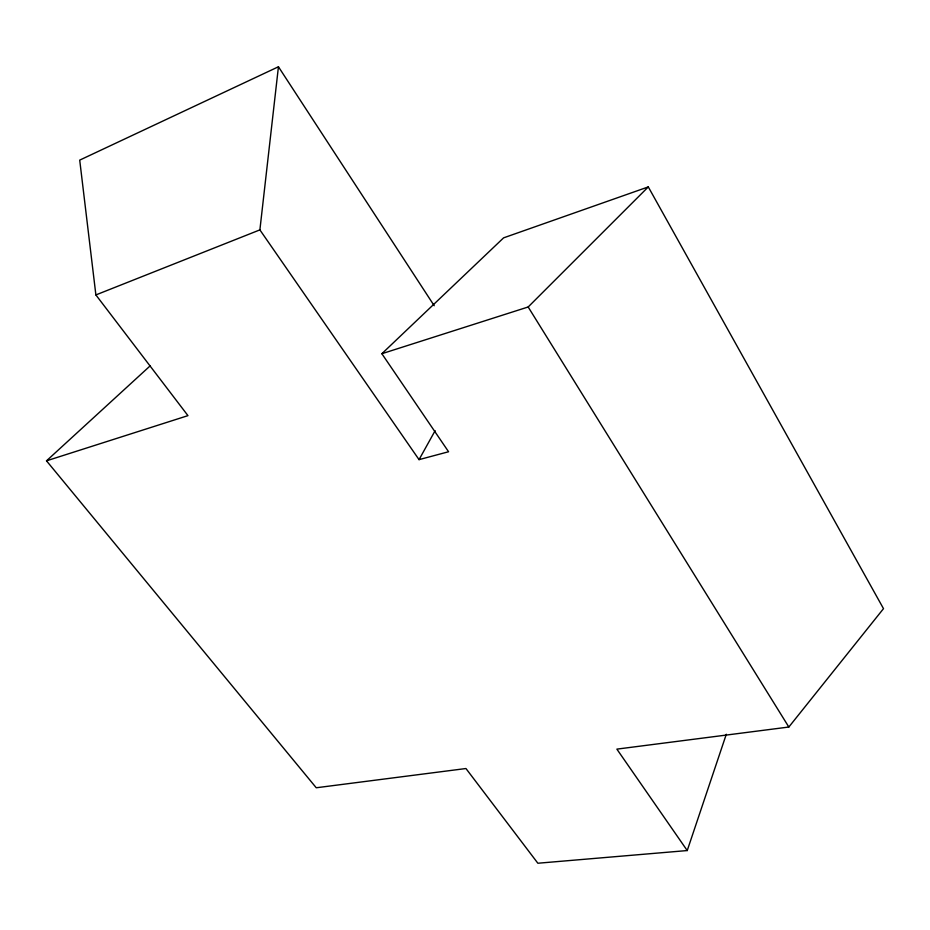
<?xml version="1.0" encoding="UTF-8"?>
<svg xmlns="http://www.w3.org/2000/svg" width="930" height="930" viewBox="0 0 930 930"><rect width="100%" height="100%" fill="white"/><g stroke="black" fill="none" stroke-linecap="round" stroke-linejoin="round"><path stroke-width="1.4" d="M687.235 850.555L616.869 749.127L788.838 727.028L883.5 608.65L648.291 186.907L503.607 237.848L381.87 353.714L448.574 451.748L419.046 459.641L259.889 229.884L278.442 66.762L79.713 160.123L95.883 294.926L187.953 415.64L46.5 460.827L316.247 787.768L465.953 768.529L537.865 863.238L687.235 850.555L726.307 734.258M419.046 459.641L435.124 430.683M381.87 353.714L528.17 306.981L648.291 186.907M46.5 460.827L150.056 365.955M95.883 294.926L259.889 229.884M278.442 66.762L434.205 305.714M528.17 306.981L788.838 727.028"/></g></svg>
